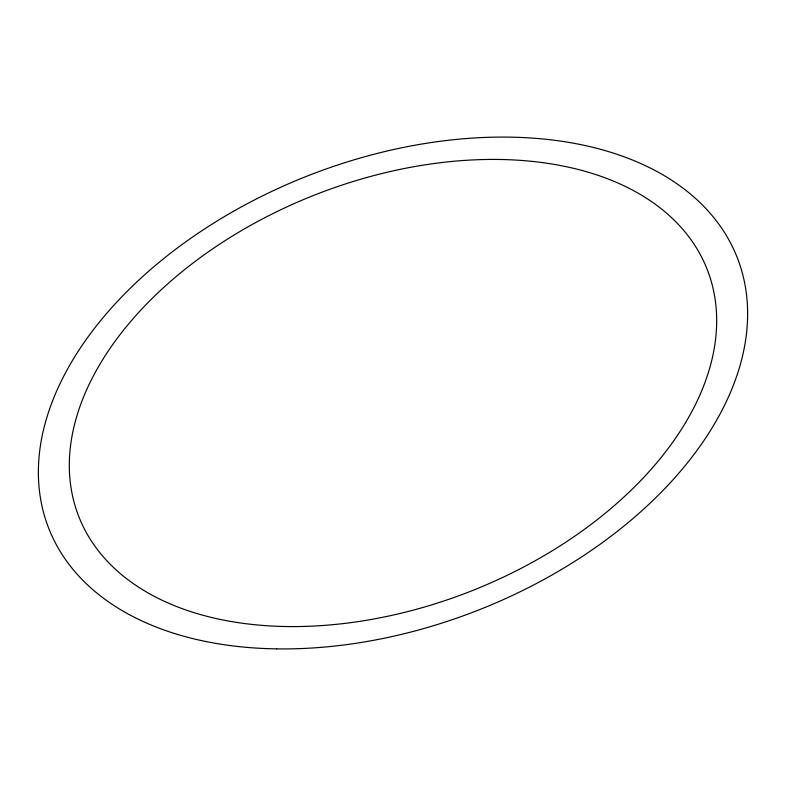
<?xml version="1.0" encoding="UTF-8"?>
<svg xmlns="http://www.w3.org/2000/svg" width="786" height="786" viewBox="0 0 786 786"><rect width="100%" height="100%" fill="white"/><g stroke="black" fill="none" stroke-linecap="round" stroke-linejoin="round"><path stroke-width="1.18" d="M276.672 648.872A369.911 233.295 -21.5 0 0 741.286 269.362A369.911 233.295 -21.5 0 0 161.032 260.765A369.911 233.295 -21.5 0 0 276.672 648.872M286.831 626.54A337.626 212.927 -21.5 0 0 710.888 280.16A337.626 212.927 -21.5 0 0 181.281 272.31A337.626 212.927 -21.5 0 0 286.831 626.54"/></g></svg>
